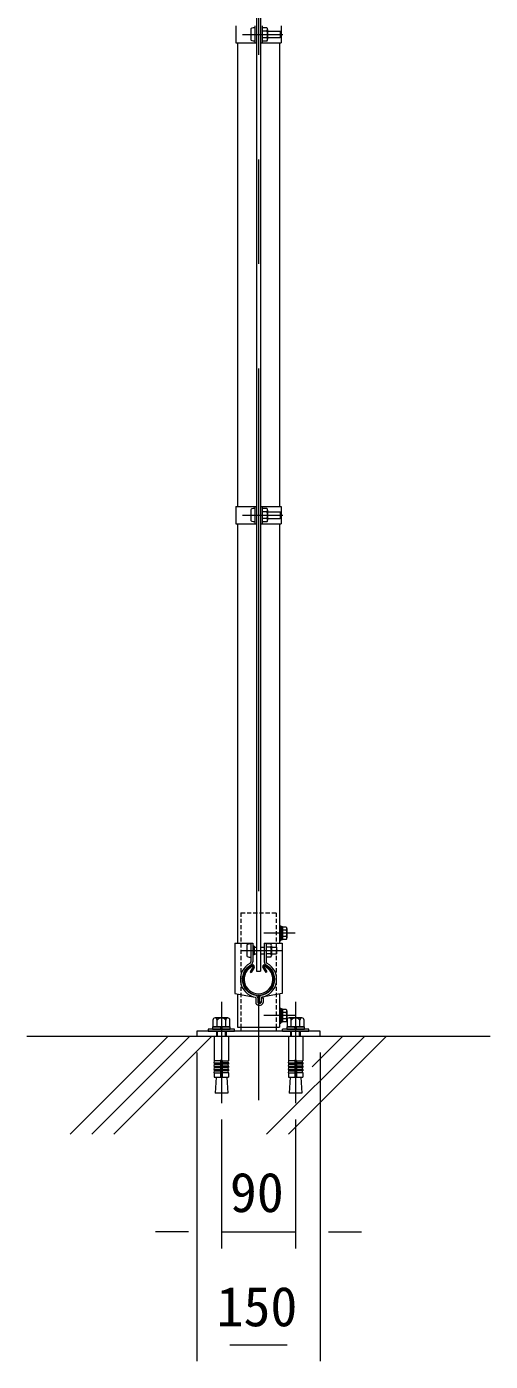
# Model space of a CAD drawing. Units: millimetres, scale not verified. Extents: x -4200 to 4200, y -2970 to 2970.
# Drawn here: x -325 to 238, y 215 to 1837 of the extents above; entities that cross this region are included whole.
import ezdxf
from ezdxf.enums import TextEntityAlignment as Align

# ---------------------------------------------------------------- set-up
doc = ezdxf.new("R2010")
doc.units = ezdxf.units.MM
doc.header["$LTSCALE"] = 20
doc.linetypes.add('USER1', pattern=[50.8, 31.75, -6.35, 6.35, -6.35])
doc.linetypes.add('USER2', pattern=[0.375, 0.25, -0.125])
for name, color, linetype, lineweight in [('0-0_D-BMK', 2, 'USER1', 13), ('0-1_D-STR1', 1, 'Continuous', 18), ('0-2_D-STR-DIM', 7, 'Continuous', 9), ('0-5_D-STR3', 3, 'Continuous', 13), ('0-C_D-STR4', 7, 'Continuous', 9), ('0-D_D-DCR-HCH', 7, 'Continuous', 9)]:
    doc.layers.add(name, color=color, linetype=linetype, lineweight=lineweight)
doc.styles.add('ＭＳ ゴシック', font='')
doc.styles.get('ＭＳ ゴシック').set_extended_font_data('MS Gothic')

msp = doc.modelspace()

# ---------------------------------------------------------------- linework, layer by layer
at = {"layer": '0-0_D-BMK'}
for p, q in [((-43.35, 2437.29), (-43.35, 528.82)), ((-62.63, 1827.23), (-13.75, 1827.23)), ((-62.63, 1243.23), (-13.75, 1243.23)), ((1.02, 735.23), (-36.92, 735.23)), ((-63.68, 714.23), (-14.8, 714.23)), ((-88.35, 651.83), (-88.35, 528.82)), ((1.65, 651.83), (1.65, 528.82)), ((1.02, 635.19), (-36.92, 635.19))]:
    msp.add_line(p, q, dxfattribs=at)
at = {"layer": '0-1_D-STR1'}
for p, q in [((-68.75, 1816.73), (-68.75, 1253.73)), ((-17.95, 1816.73), (-17.95, 1253.73)), ((-68.75, 1232.73), (-68.75, 723.23)), ((-17.95, 1232.73), (-17.95, 723.23)), ((-50.02, 694.56), (-53.53, 688.48)), ((-53.53, 688.48), (-52.14, 687.68)), ((-48.64, 693.76), (-52.14, 687.68)), ((-38.07, 693.76), (-34.56, 687.68)), ((-36.68, 694.56), (-33.17, 688.48)), ((-33.17, 688.48), (-34.56, 687.68)), ((-68.75, 661.56), (-68.75, 621.23)), ((-17.95, 661.56), (-17.95, 621.23)), ((-68.75, 621.23), (-17.95, 621.23))]:
    msp.add_line(p, q, dxfattribs=at)
for centre, radius, start, end in [((-43.35, 679.23), 19.05, 114.32478, 65.67522), ((-43.35, 679.23), 17.45, 114.32478, 65.67522), ((-50.37, 694.76), 2, 330, 114.32478), ((-50.37, 694.76), 0.401, 330, 114.32478), ((-36.33, 694.76), 2, 65.67522, 210), ((-36.33, 694.76), 0.401, 65.67522, 210)]:
    msp.add_arc(centre, radius, start, end, dxfattribs=at)
at = {"layer": '0-2_D-STR-DIM'}
for p, q in [((-118.35, 590.23), (-118.35, 215.22)), ((31.65, 590.23), (31.65, 215.22)), ((-88.35, 508.82), (-88.35, 352.4)), ((1.65, 508.82), (1.65, 352.4)), ((-128.35, 372.4), (-168.35, 372.4)), ((-88.35, 372.4), (1.65, 372.4)), ((41.65, 372.4), (81.65, 372.4)), ((-78.35, 235.22), (-8.35, 235.22))]:
    msp.add_line(p, q, dxfattribs=at)
at = {"layer": '0-5_D-STR3'}
for p, q in [((-45.6, 2396.23), (-45.6, 689.23)), ((-41.1, 2396.23), (-41.1, 689.23)), ((-52.7, 1833.73), (-52.7, 1820.73)), ((-47.9, 1837.73), (-47.9, 1816.73)), ((-47.9, 1835.23), (-47.9, 1819.23)), ((-47.9, 1833.43), (-47.9, 1821.03)), ((-38.8, 1837.73), (-38.8, 1816.73)), ((-33.3, 1835.33), (-38.8, 1835.33)), ((-38.8, 1835.33), (-38.8, 1819.13)), ((-38.8, 1833.43), (-38.8, 1821.03)), ((-32.3, 1833.15), (-32.3, 1821.19)), ((-15.65, 1837.73), (-15.65, 1816.73)), ((-41.1, 1816.73), (-15.65, 1816.73)), ((-33.3, 1831.28), (-38.8, 1831.28)), ((-33.3, 1823.18), (-38.8, 1823.18)), ((-33.3, 1819.13), (-38.8, 1819.13)), ((-32.3, 1831.23), (-16.9, 1831.23)), ((-32.3, 1823.23), (-16.9, 1823.23)), ((-16.9, 1831.23), (-16.9, 1823.23)), ((-71.05, 1253.73), (-45.6, 1253.73)), ((-52.7, 1249.73), (-52.7, 1236.73)), ((-47.9, 1253.73), (-47.9, 1232.73)), ((-47.9, 1251.23), (-47.9, 1235.23)), ((-47.9, 1249.43), (-47.9, 1237.03)), ((-41.1, 1253.73), (-15.65, 1253.73)), ((-38.8, 1253.73), (-38.8, 1232.73)), ((-33.3, 1251.33), (-38.8, 1251.33)), ((-38.8, 1251.33), (-38.8, 1235.13)), ((-38.8, 1249.43), (-38.8, 1237.03)), ((-32.3, 1249.15), (-32.3, 1237.19)), ((-15.65, 1253.73), (-15.65, 1232.73)), ((-41.1, 1232.73), (-15.65, 1232.73)), ((-33.3, 1247.28), (-38.8, 1247.28)), ((-33.3, 1239.18), (-38.8, 1239.18)), ((-33.3, 1235.13), (-38.8, 1235.13)), ((-32.3, 1247.23), (-16.9, 1247.23)), ((-32.3, 1239.23), (-16.9, 1239.23)), ((-16.9, 1247.23), (-16.9, 1239.23)), ((-17.95, 744.23), (-16.35, 744.23)), ((-16.35, 744.23), (-16.35, 726.23)), ((-9.93, 742.73), (-14.35, 742.73)), ((-14.35, 742.73), (-14.35, 727.73)), ((-9.93, 738.98), (-14.35, 738.98)), ((-9.93, 731.47), (-14.35, 731.47)), ((-8.85, 740.86), (-8.85, 729.6)), ((-71.9, 723.23), (-71.9, 662.14)), ((-71.9, 723.23), (-50.35, 723.23)), ((-57.45, 720.73), (-57.45, 707.73)), ((-52.65, 723.23), (-52.65, 700.4)), ((-50.35, 723.23), (-50.35, 700.4)), ((-48.65, 719.54), (-50.35, 719.54)), ((-48.65, 719.54), (-48.65, 708.91)), ((-48.65, 718.23), (-45.6, 718.23)), ((-41.1, 718.23), (-36.35, 718.23)), ((-36.35, 723.23), (-36.35, 700.4)), ((-36.35, 723.23), (-14.8, 723.23)), ((-34.05, 723.23), (-34.05, 700.4)), ((-28.55, 722.33), (-34.05, 722.33)), ((-28.55, 718.28), (-34.05, 718.28)), ((-27.55, 720.14), (-27.55, 708.19)), ((-27.55, 718.23), (-21.65, 718.23)), ((-21.65, 718.23), (-21.65, 710.23)), ((-14.8, 723.23), (-14.8, 662.14)), ((-9.93, 727.73), (-14.35, 727.73)), ((-48.65, 708.91), (-50.35, 708.91)), ((-48.65, 710.23), (-45.6, 710.23)), ((-41.1, 710.23), (-36.35, 710.23)), ((-28.55, 710.18), (-34.05, 710.18)), ((-28.55, 706.13), (-34.05, 706.13)), ((-27.55, 710.23), (-21.65, 710.23)), ((-45.6, 689.23), (-41.1, 689.23)), ((-71.9, 662.14), (-47.46, 657.61)), ((-46.65, 656.63), (-46.65, 651.23)), ((-44.35, 656.63), (-44.35, 651.23)), ((-43.35, 650.23), (-41.05, 650.23)), ((-42.35, 656.63), (-42.35, 651.73)), ((-42.35, 651.73), (-40.05, 651.73)), ((-40.05, 656.63), (-40.05, 651.23)), ((-40.05, 656.63), (-37.75, 656.63)), ((-14.8, 662.14), (-39.24, 657.61)), ((-37.75, 656.63), (-37.75, 651.23)), ((-43.35, 647.93), (-41.05, 647.93)), ((-17.95, 644.19), (-16.35, 644.19)), ((-16.35, 644.19), (-16.35, 626.19)), ((-9.93, 642.69), (-14.35, 642.69)), ((-14.35, 642.69), (-14.35, 627.69)), ((-9.93, 638.95), (-14.35, 638.95)), ((-8.85, 640.82), (-8.85, 629.56)), ((-64.7, 621.23), (-64.7, 616.23)), ((-22, 621.23), (-22, 616.23)), ((-9.93, 631.43), (-14.35, 631.43)), ((-9.93, 627.69), (-14.35, 627.69)), ((-97, 610.23), (-79.7, 610.23)), ((-7, 610.23), (10.3, 610.23))]:
    msp.add_line(p, q, dxfattribs=at)
at = {"layer": '0-5_D-STR3', "linetype": 'USER2'}
for p, q in [((-64.7, 760.23), (-64.7, 621.23)), ((-64.7, 760.23), (-22, 760.23)), ((-22, 760.23), (-22, 621.23))]:
    msp.add_line(p, q, dxfattribs=at)
at = {"layer": '0-5_D-STR3', "lineweight": 18}
for p, q in [((-80.56, 632.33), (-96.15, 632.33)), ((-94.35, 632.33), (-82.35, 632.33)), ((9.44, 632.33), (-6.15, 632.33)), ((-4.35, 632.33), (7.65, 632.33)), ((-104.35, 618.53), (-104.35, 616.23)), ((-72.35, 618.53), (-104.35, 618.53)), ((-104.35, 616.23), (-72.35, 616.23)), ((-77.6, 621.53), (-99.1, 621.53)), ((-99.1, 621.53), (-99.1, 618.53)), ((-99.1, 618.53), (-77.6, 618.53)), ((-98.74, 629.83), (-98.74, 621.53)), ((-98.74, 621.53), (-77.96, 621.53)), ((-94.35, 616.23), (-94.35, 610.23)), ((-93.55, 621.53), (-93.55, 629.83)), ((-93.27, 610.23), (-93.27, 616.23)), ((-89.85, 621.53), (-89.05, 618.53)), ((-86.85, 618.53), (-87.66, 621.53)), ((-83.43, 610.23), (-83.43, 616.23)), ((-83.16, 621.53), (-83.16, 629.83)), ((-82.35, 610.23), (-82.35, 616.23)), ((-77.96, 621.53), (-77.96, 629.83)), ((-77.6, 618.53), (-77.6, 621.53)), ((-72.35, 616.23), (-72.35, 618.53)), ((17.65, 618.53), (-14.35, 618.53)), ((-14.35, 616.23), (-14.35, 618.53)), ((-14.35, 616.23), (17.65, 616.23)), ((12.4, 621.53), (-9.1, 621.53)), ((-9.1, 621.53), (-9.1, 618.53)), ((-9.1, 618.53), (12.4, 618.53)), ((-8.74, 629.83), (-8.74, 621.53)), ((-8.74, 621.53), (12.04, 621.53)), ((-4.35, 616.23), (-4.35, 610.23)), ((-3.55, 621.53), (-3.55, 629.83)), ((-3.27, 610.23), (-3.27, 616.23)), ((0.15, 621.53), (0.95, 618.53)), ((3.15, 618.53), (2.34, 621.53)), ((6.57, 610.23), (6.57, 616.23)), ((6.84, 621.53), (6.84, 629.83)), ((7.65, 610.23), (7.65, 616.23)), ((12.04, 621.53), (12.04, 629.83)), ((12.4, 618.53), (12.4, 621.53)), ((17.65, 616.23), (17.65, 618.53)), ((-97, 610.23), (-97, 580.19)), ((-79.7, 610.23), (-79.7, 580.19)), ((-7, 610.23), (-7, 580.19)), ((10.3, 610.23), (10.3, 580.19)), ((-89.35, 580.19), (-97, 580.19)), ((-97, 577.69), (-96.57, 580.15)), ((-97, 577.69), (-89.35, 577.69)), ((-97, 577.69), (-97, 576.19)), ((-97, 576.19), (-89.35, 576.19)), ((-97, 573.69), (-96.57, 576.15)), ((-97, 573.69), (-89.35, 573.69)), ((-97, 573.69), (-97, 572.19)), ((-97, 572.19), (-89.35, 572.19)), ((-97, 569.69), (-96.57, 572.15)), ((-97, 569.69), (-89.35, 569.69)), ((-97, 569.69), (-97, 568.19)), ((-97, 565.73), (-96.57, 568.19)), ((-97, 568.19), (-89.35, 568.19)), ((-89.35, 580.19), (-89.35, 560.23)), ((-87.35, 580.19), (-79.7, 580.19)), ((-87.35, 580.19), (-87.35, 560.23)), ((-79.7, 577.69), (-87.35, 577.69)), ((-79.7, 576.19), (-87.35, 576.19)), ((-79.7, 573.69), (-87.35, 573.69)), ((-79.7, 572.19), (-87.35, 572.19)), ((-79.7, 569.69), (-87.35, 569.69)), ((-79.7, 568.19), (-87.35, 568.19)), ((-79.7, 577.69), (-80.14, 580.15)), ((-79.7, 573.69), (-80.14, 576.15)), ((-79.7, 569.69), (-80.14, 572.15)), ((-79.7, 565.73), (-80.14, 568.19)), ((-79.7, 577.69), (-79.7, 576.19)), ((-79.7, 573.69), (-79.7, 572.19)), ((-79.7, 569.69), (-79.7, 568.19)), ((0.65, 580.19), (-7, 580.19)), ((-7, 577.69), (-6.57, 580.15)), ((-7, 577.69), (0.65, 577.69)), ((-7, 577.69), (-7, 576.19)), ((-7, 576.19), (0.65, 576.19)), ((-7, 573.69), (-6.57, 576.15)), ((-7, 573.69), (0.65, 573.69)), ((-7, 573.69), (-7, 572.19)), ((-7, 572.19), (0.65, 572.19)), ((-7, 569.69), (-6.57, 572.15)), ((-7, 569.69), (0.65, 569.69)), ((-7, 569.69), (-7, 568.19)), ((-7, 565.73), (-6.57, 568.19)), ((-7, 568.19), (0.65, 568.19)), ((0.65, 580.19), (0.65, 560.23)), ((2.65, 580.19), (10.3, 580.19)), ((2.65, 580.19), (2.65, 560.23)), ((10.3, 577.69), (2.65, 577.69)), ((10.3, 576.19), (2.65, 576.19)), ((10.3, 573.69), (2.65, 573.69)), ((10.3, 572.19), (2.65, 572.19)), ((10.3, 569.69), (2.65, 569.69)), ((10.3, 568.19), (2.65, 568.19)), ((10.3, 577.69), (9.86, 580.15)), ((10.3, 573.69), (9.86, 576.15)), ((10.3, 569.69), (9.86, 572.15)), ((10.3, 565.73), (9.86, 568.19)), ((10.3, 577.69), (10.3, 576.19)), ((10.3, 573.69), (10.3, 572.19)), ((10.3, 569.69), (10.3, 568.19)), ((-97, 565.73), (-89.35, 565.73)), ((-97, 565.73), (-97, 560.23)), ((-97, 560.23), (-79.7, 560.23)), ((-94.85, 560.23), (-95.93, 541.13)), ((-79.7, 565.73), (-87.35, 565.73)), ((-81.86, 560.23), (-80.77, 541.13)), ((-79.7, 565.73), (-79.7, 560.23)), ((-7, 565.73), (0.65, 565.73)), ((-7, 565.73), (-7, 560.23)), ((-7, 560.23), (10.3, 560.23)), ((-4.85, 560.23), (-5.93, 541.13)), ((10.3, 565.73), (2.65, 565.73)), ((8.14, 560.23), (9.23, 541.13)), ((10.3, 565.73), (10.3, 560.23)), ((-80.77, 541.13), (-95.93, 541.13)), ((9.23, 541.13), (-5.93, 541.13))]:
    msp.add_line(p, q, dxfattribs=at)
at = {"layer": '0-5_D-STR3'}
for points in [[(-71.05, 1837.73), (-71.05, 1816.73), (-45.6, 1816.73)], [(-71.05, 1253.73), (-71.05, 1232.73), (-45.6, 1232.73)], [(-17.95, 744.23), (-17.95, 726.23), (-16.35, 726.23)], [(-17.95, 644.19), (-17.95, 626.19), (-16.35, 626.19)]]:
    msp.add_lwpolyline(points, dxfattribs=at)
for points in [[(-14.35, 742.93), (-16.35, 742.93), (-16.35, 727.53), (-14.35, 727.53)], [(-14.35, 642.89), (-16.35, 642.89), (-16.35, 627.49), (-14.35, 627.49)], [(-118.35, 610.23), (31.65, 610.23), (31.65, 616.23), (-118.35, 616.23)]]:
    msp.add_lwpolyline(points, close=True, dxfattribs=at)
for centre, radius, start, end in [((-34.84, 1833.31), 2.54, 307.21089, 52.78911), ((-41, 1827.23), 8.7, 332.26063, 27.73937), ((-34.85, 1821.16), 2.55, 307.42505, 52.57495), ((-24.4, 1827.23), 8.5, 331.92751, 28.07249), ((-34.84, 1249.31), 2.54, 307.21089, 52.78911), ((-41, 1243.23), 8.7, 332.26063, 27.73937), ((-34.85, 1237.16), 2.55, 307.42505, 52.57495), ((-24.4, 1243.23), 8.5, 331.92751, 28.07249), ((-11.01, 740.86), 2.16, 300, 60), ((-15.93, 735.23), 7.08, 327.93138, 32.06862), ((-11.01, 729.6), 2.16, 300, 60), ((-30.09, 720.3), 2.54, 307.21089, 52.78911), ((-36.25, 714.23), 8.7, 332.26063, 27.73937), ((-29.15, 714.23), 8.5, 331.92751, 28.07249), ((-43.35, 679.23), 22, 118.0884, 259.22478), ((-54.65, 700.4), 2, 298.0884, 0), ((-54.65, 700.4), 4.3, 298.0884, 0), ((-43.35, 679.23), 22, 280.77522, 61.9116), ((-32.05, 700.4), 4.3, 180, 241.9116), ((-32.05, 700.4), 2, 180, 241.9116), ((-30.1, 708.15), 2.55, 307.42505, 52.57495), ((-43.35, 679.23), 19.7, 118.0884, 259.22478), ((-43.35, 679.23), 19.7, 280.77522, 61.9116), ((-47.65, 656.63), 1, 0, 79.22478), ((-47.65, 656.63), 3.3, 0, 79.22478), ((-43.35, 651.23), 3.3, 180, 270), ((-43.35, 651.23), 1, 180, 270), ((-39.05, 656.63), 3.3, 100.77522, 180), ((-41.05, 651.23), 3.3, 270, 0), ((-41.05, 651.23), 1, 270, 0), ((-39.05, 656.63), 1, 100.77522, 180), ((-11.01, 640.82), 2.16, 300, 60), ((-15.93, 635.19), 7.08, 327.93138, 32.06862), ((-11.01, 629.56), 2.16, 300, 60)]:
    msp.add_arc(centre, radius, start, end, dxfattribs=at)
at = {"layer": '0-5_D-STR3', "lineweight": 18}
for centre, radius, start, end in [((-96.15, 629.73), 2.6, 2.20423, 177.79577), ((-88.35, 625.68), 6.65, 38.61324, 141.38676), ((-80.56, 629.73), 2.6, 2.20423, 177.79577), ((-6.15, 629.73), 2.6, 2.20423, 177.79577), ((1.65, 625.68), 6.65, 38.61324, 141.38676), ((9.44, 629.73), 2.6, 2.20423, 177.79577), ((-88.35, 580.19), 1, 0, 180), ((1.65, 580.19), 1, 0, 180)]:
    msp.add_arc(centre, radius, start, end, dxfattribs=at)
at = {"layer": '0-5_D-STR3'}
for centre, start_param, end_param in [((-47.9, 1833.73), 1.5707963, 3.1415927), ((-47.9, 1820.73), 3.1415927, 4.712389), ((-47.9, 1249.73), 1.5707963, 3.1415927), ((-47.9, 1236.73), 3.1415927, 4.712389), ((-52.65, 720.73), 1.5707963, 3.1415927), ((-52.65, 707.73), 3.1415927, 4.712389)]:
    msp.add_ellipse(centre, major_axis=(4.8, 0), ratio=0.3125, start_param=start_param, end_param=end_param, dxfattribs=at)
at = {"layer": '0-C_D-STR4'}
msp.add_line((-324.73, 610.23), (238.03, 610.23), dxfattribs=at)
at = {"layer": '0-D_D-DCR-HCH'}
for p, q in [((-272.17, 491.17), (-153.11, 610.23)), ((-245.66, 491.17), (-126.59, 610.23)), ((-219.14, 491.17), (-100.08, 610.23)), ((-33.52, 491.17), (85.54, 610.23)), ((-7.01, 491.17), (112.05, 610.23)), ((21.94, 573.14), (59.02, 610.23))]:
    msp.add_line(p, q, dxfattribs=at)

# ---------------------------------------------------------------- texts
at = {"layer": '0-2_D-STR-DIM', "style": 'ＭＳ ゴシック'}
for s, p in [('90', (-78.1, 382.06)), ('150', (-94.28, 243.36))]:
    msp.add_text(s, height=48.09, dxfattribs=at).set_placement(p, align=Align.BOTTOM_LEFT)

doc.saveas('drawing.dxf')
